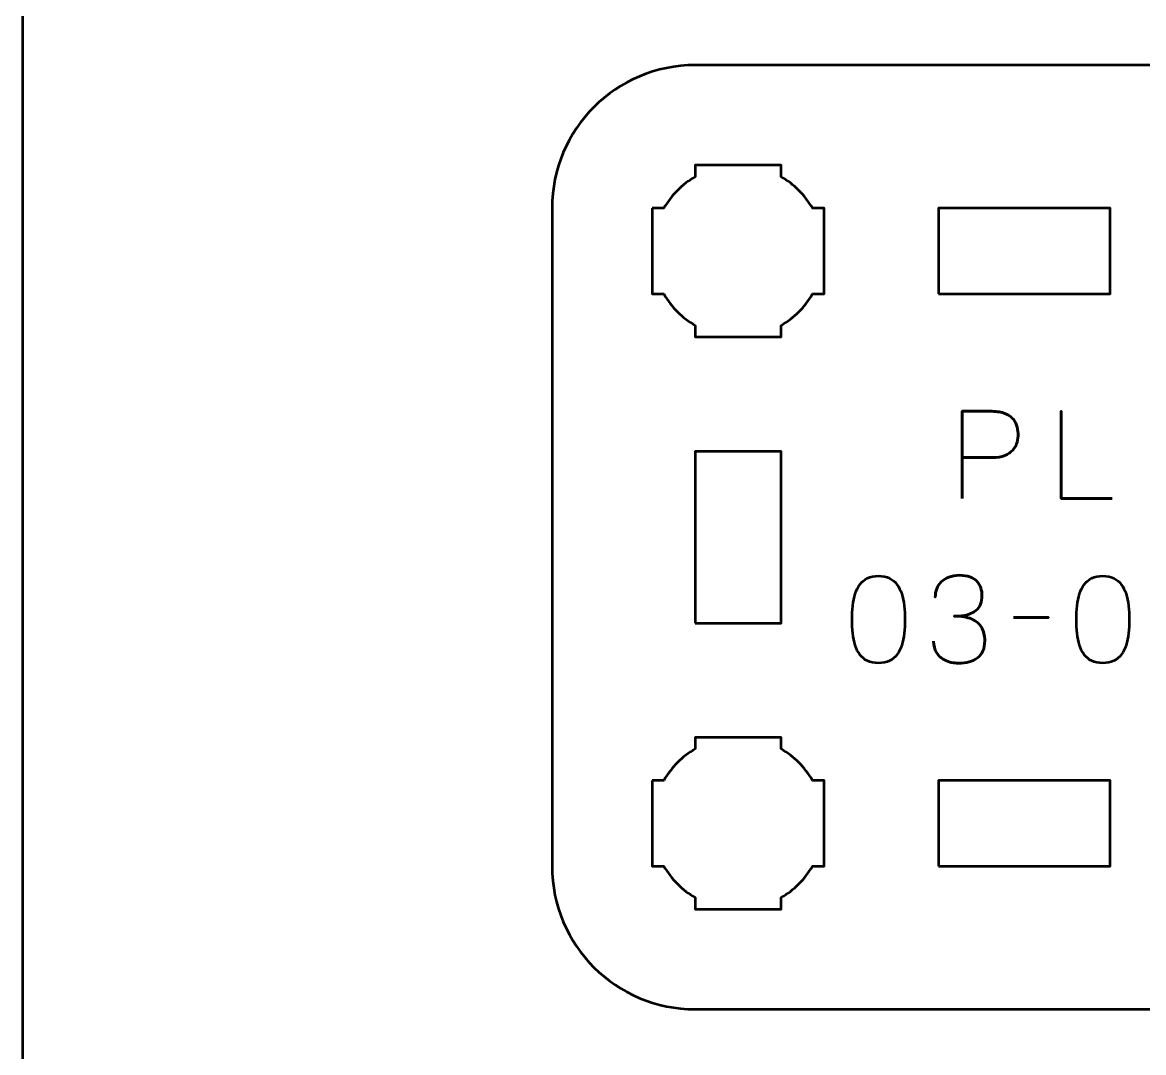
# Model space of a CAD drawing. Header units: centimetres. Extents: x -21 to 0, y -29.7 to 0.
# Drawn here: x -21 to -17.084, y -22.051 to -18.451 of the extents above; entities that cross this region are included whole.
import ezdxf

# ---------------------------------------------------------------- set-up
doc = ezdxf.new("R2010")
doc.units = ezdxf.units.CM
doc.header["$MEASUREMENT"] = 0
doc.layers.add('Layer 1', color=7, linetype='Continuous')

msp = doc.modelspace()

# ---------------------------------------------------------------- linework, layer by layer
at = {"layer": 'Layer 1', "lineweight": 53}
for points in [[(-17.8, -19.4), (-17.2, -19.4), (-17.2, -19.1), (-17.8, -19.1), (-17.8, -19.4)], [(-18.65, -20.55), (-18.35, -20.55), (-18.35, -19.95), (-18.65, -19.95), (-18.65, -20.55)], [(-17.8, -21.4), (-17.2, -21.4), (-17.2, -21.1), (-17.8, -21.1), (-17.8, -21.4)]]:
    msp.add_lwpolyline(points, close=True, dxfattribs=at)
at = {"layer": 'Layer 1', "color": 1, "lineweight": 53}
msp.add_open_spline([(-21.00003, -29.19995), (-21.00003, -29.19995), (-21.00003, -5.89992), (-21.00003, -5.89992), (-21.00003, -5.89992), (-21.00003, -5.81709), (-20.93286, -5.74992), (-20.85003, -5.74992), (-20.85003, -5.74992), (-20.7672, -5.74992), (-20.70003, -5.68275), (-20.70003, -5.59992), (-20.70003, -5.59992), (-20.70003, -5.51709), (-20.7672, -5.44992), (-20.85003, -5.44992), (-20.85003, -5.44992), (-20.93286, -5.44992), (-21.00003, -5.38275), (-21.00003, -5.29992), (-21.00003, -5.29992), (-21.00003, -5.21709), (-20.93286, -5.14992), (-20.85003, -5.14992), (-20.85003, -5.14992), (-20.7672, -5.14992), (-20.70003, -5.08275), (-20.70003, -4.99992), (-20.70003, -4.99992), (-20.70003, -4.91709), (-20.7672, -4.84992), (-20.85003, -4.84992), (-20.85003, -4.84992), (-20.93286, -4.84992), (-21.00003, -4.78275), (-21.00003, -4.69992), (-21.00003, -4.69992), (-21.00003, -4.61709), (-20.93286, -4.54992), (-20.85003, -4.54992), (-20.85003, -4.54992), (-20.7672, -4.54992), (-20.70003, -4.48275), (-20.70003, -4.39992), (-20.70003, -4.39992), (-20.70003, -4.31709), (-20.7672, -4.24992), (-20.85003, -4.24992), (-20.85003, -4.24992), (-20.93286, -4.24992), (-21.00003, -4.18275), (-21.00003, -4.09992), (-21.00003, -4.09992), (-21.00003, -4.01709), (-20.93286, -3.94992), (-20.85003, -3.94992), (-20.85003, -3.94992), (-20.7672, -3.94992), (-20.70003, -3.88275), (-20.70003, -3.79992), (-20.70003, -3.79992), (-20.70003, -3.71709), (-20.7672, -3.64992), (-20.85003, -3.64992), (-20.85003, -3.64992), (-20.93286, -3.64992), (-21.00003, -3.58275), (-21.00003, -3.49992), (-21.00003, -3.49992), (-21.00003, -3.41709), (-20.93286, -3.34992), (-20.85003, -3.34992), (-20.85003, -3.34992), (-20.7672, -3.34992), (-20.70003, -3.28275), (-20.70003, -3.19992), (-20.70003, -3.19992), (-20.70003, -3.11709), (-20.7672, -3.04992), (-20.85003, -3.04992), (-20.85003, -3.04992), (-20.93286, -3.04992), (-21.00003, -2.98275), (-21.00003, -2.89992), (-21.00003, -2.89992), (-21.00003, -2.81709), (-20.93286, -2.74992), (-20.85003, -2.74992), (-20.85003, -2.74992), (-20.7672, -2.74992), (-20.70003, -2.68275), (-20.70003, -2.59992), (-20.70003, -2.59992), (-20.70003, -2.51709), (-20.7672, -2.44992), (-20.85003, -2.44992), (-20.85003, -2.44992), (-20.93286, -2.44992), (-21.00003, -2.38275), (-21.00003, -2.29992), (-21.00003, -2.29992), (-21.00003, -2.21709), (-20.93286, -2.14992), (-20.85003, -2.14992), (-20.85003, -2.14992), (-20.7672, -2.14992), (-20.70003, -2.08275), (-20.70003, -1.99992), (-20.70003, -1.99992), (-20.70003, -1.91709), (-20.7672, -1.84992), (-20.85003, -1.84992), (-20.85003, -1.84992), (-20.93286, -1.84992), (-21.00003, -1.78275), (-21.00003, -1.69992), (-21.00003, -1.69992), (-21.00003, -1.61709), (-20.93286, -1.54992), (-20.85003, -1.54992), (-20.85003, -1.54992), (-20.7672, -1.54992), (-20.70003, -1.48275), (-20.70003, -1.39992), (-20.70003, -1.39992), (-20.70003, -1.31709), (-20.7672, -1.24992), (-20.85003, -1.24992), (-20.85003, -1.24992), (-20.93286, -1.24992), (-21.00003, -1.18275), (-21.00003, -1.09992), (-21.00003, -1.09992), (-21.00003, -1.09992), (-21.00003, -0.49992), (-21.00003, -0.49992), (-21.00003, -0.49992), (-21.00003, -0.22295), (-20.77694, 0.00004), (-20.49994, 0.00004), (-20.49994, 0.00004), (-20.49994, 0.00004), (-0.50008, 0.00004), (-0.50008, 0.00004), (-0.50008, 0.00004), (-0.22294, 0.00004), (0.00002, -0.22295), (0.00002, -0.49992), (0.00002, -0.49992), (0.00002, -0.49992), (0.00002, -29.19995), (0.00002, -29.19995), (0.00002, -29.19995), (0.00002, -29.47695), (-0.22294, -29.70004), (-0.50008, -29.70004), (-0.50008, -29.70004), (-0.50008, -29.70004), (-20.49994, -29.70004), (-20.49994, -29.70004), (-20.49994, -29.70004), (-20.77694, -29.70004), (-21.00003, -29.47695), (-21.00003, -29.19995)], degree=3, knots=[0, 0, 0, 0, 0.0243902, 0.0243902, 0.0243902, 0.0243902, 0.0487805, 0.0487805, 0.0487805, 0.0487805, 0.0731707, 0.0731707, 0.0731707, 0.0731707, 0.097561, 0.097561, 0.097561, 0.097561, 0.1219512, 0.1219512, 0.1219512, 0.1219512, 0.1463415, 0.1463415, 0.1463415, 0.1463415, 0.1707317, 0.1707317, 0.1707317, 0.1707317, 0.195122, 0.195122, 0.195122, 0.195122, 0.2195122, 0.2195122, 0.2195122, 0.2195122, 0.2439024, 0.2439024, 0.2439024, 0.2439024, 0.2682927, 0.2682927, 0.2682927, 0.2682927, 0.2926829, 0.2926829, 0.2926829, 0.2926829, 0.3170732, 0.3170732, 0.3170732, 0.3170732, 0.3414634, 0.3414634, 0.3414634, 0.3414634, 0.3658537, 0.3658537, 0.3658537, 0.3658537, 0.3902439, 0.3902439, 0.3902439, 0.3902439, 0.4146341, 0.4146341, 0.4146341, 0.4146341, 0.4390244, 0.4390244, 0.4390244, 0.4390244, 0.4634146, 0.4634146, 0.4634146, 0.4634146, 0.4878049, 0.4878049, 0.4878049, 0.4878049, 0.5121951, 0.5121951, 0.5121951, 0.5121951, 0.5365854, 0.5365854, 0.5365854, 0.5365854, 0.5609756, 0.5609756, 0.5609756, 0.5609756, 0.5853659, 0.5853659, 0.5853659, 0.5853659, 0.6097561, 0.6097561, 0.6097561, 0.6097561, 0.6341463, 0.6341463, 0.6341463, 0.6341463, 0.6585366, 0.6585366, 0.6585366, 0.6585366, 0.6829268, 0.6829268, 0.6829268, 0.6829268, 0.7073171, 0.7073171, 0.7073171, 0.7073171, 0.7317073, 0.7317073, 0.7317073, 0.7317073, 0.7560976, 0.7560976, 0.7560976, 0.7560976, 0.7804878, 0.7804878, 0.7804878, 0.7804878, 0.804878, 0.804878, 0.804878, 0.804878, 0.8292683, 0.8292683, 0.8292683, 0.8292683, 0.8536585, 0.8536585, 0.8536585, 0.8536585, 0.8780488, 0.8780488, 0.8780488, 0.8780488, 0.902439, 0.902439, 0.902439, 0.902439, 0.9268293, 0.9268293, 0.9268293, 0.9268293, 0.9512195, 0.9512195, 0.9512195, 0.9512195, 0.9756098, 0.9756098, 0.9756098, 0.9756098, 1, 1, 1, 1], dxfattribs=at)
at = {"layer": 'Layer 1', "color": 3, "lineweight": 53}
msp.add_open_spline([(-19.15, -21.4), (-19.15, -21.4), (-19.15, -19.1), (-19.15, -19.1), (-19.15, -19.1), (-19.15, -18.82391), (-18.92609, -18.6), (-18.65, -18.6), (-18.65, -18.6), (-18.65, -18.6), (-14.35, -18.6), (-14.35, -18.6), (-14.35, -18.6), (-14.07391, -18.6), (-13.85, -18.82391), (-13.85, -19.1), (-13.85, -19.1), (-13.85, -19.1), (-13.85, -21.4), (-13.85, -21.4), (-13.85, -21.4), (-13.85, -21.67609), (-14.07391, -21.9), (-14.35, -21.9), (-14.35, -21.9), (-14.35, -21.9), (-18.65, -21.9), (-18.65, -21.9), (-18.65, -21.9), (-18.92609, -21.9), (-19.15, -21.67609), (-19.15, -21.4)], degree=3, knots=[0, 0, 0, 0, 0.125, 0.125, 0.125, 0.125, 0.25, 0.25, 0.25, 0.25, 0.375, 0.375, 0.375, 0.375, 0.5, 0.5, 0.5, 0.5, 0.625, 0.625, 0.625, 0.625, 0.75, 0.75, 0.75, 0.75, 0.875, 0.875, 0.875, 0.875, 1, 1, 1, 1], dxfattribs=at)
at = {"layer": 'Layer 1', "lineweight": 53}
for points in [[(-18.8, -19.1), (-18.8, -19.1), (-18.75985, -19.1), (-18.75985, -19.1), (-18.75985, -19.1), (-18.7335, -19.05447), (-18.69553, -19.0165), (-18.65, -18.99015), (-18.65, -18.99015), (-18.65, -18.99015), (-18.65, -18.95), (-18.65, -18.95), (-18.65, -18.95), (-18.65, -18.95), (-18.5, -18.95), (-18.5, -18.95), (-18.5, -18.95), (-18.5, -18.95), (-18.35, -18.95), (-18.35, -18.95), (-18.35, -18.95), (-18.35, -18.95), (-18.35, -18.99015), (-18.35, -18.99015), (-18.35, -18.99015), (-18.30447, -19.0165), (-18.2665, -19.05447), (-18.24015, -19.1), (-18.24015, -19.1), (-18.24015, -19.1), (-18.2, -19.1), (-18.2, -19.1), (-18.2, -19.1), (-18.2, -19.1), (-18.2, -19.25), (-18.2, -19.25), (-18.2, -19.25), (-18.2, -19.25), (-18.2, -19.4), (-18.2, -19.4), (-18.2, -19.4), (-18.2, -19.4), (-18.24015, -19.4), (-18.24015, -19.4), (-18.24015, -19.4), (-18.2665, -19.44553), (-18.30447, -19.4835), (-18.35, -19.50985), (-18.35, -19.50985), (-18.35, -19.50985), (-18.35, -19.55), (-18.35, -19.55), (-18.35, -19.55), (-18.35, -19.55), (-18.5, -19.55), (-18.5, -19.55), (-18.5, -19.55), (-18.5, -19.55), (-18.65, -19.55), (-18.65, -19.55), (-18.65, -19.55), (-18.65, -19.55), (-18.65, -19.50985), (-18.65, -19.50985), (-18.65, -19.50985), (-18.69553, -19.4835), (-18.7335, -19.44553), (-18.75985, -19.4), (-18.75985, -19.4), (-18.75985, -19.4), (-18.8, -19.4), (-18.8, -19.4), (-18.8, -19.4), (-18.8, -19.4), (-18.8, -19.25), (-18.8, -19.25), (-18.8, -19.25), (-18.8, -19.25), (-18.8, -19.1), (-18.8, -19.1)], [(-18.8, -21.1), (-18.8, -21.1), (-18.75985, -21.1), (-18.75985, -21.1), (-18.75985, -21.1), (-18.7335, -21.05447), (-18.69553, -21.0165), (-18.65, -20.99015), (-18.65, -20.99015), (-18.65, -20.99015), (-18.65, -20.95), (-18.65, -20.95), (-18.65, -20.95), (-18.65, -20.95), (-18.5, -20.95), (-18.5, -20.95), (-18.5, -20.95), (-18.5, -20.95), (-18.35, -20.95), (-18.35, -20.95), (-18.35, -20.95), (-18.35, -20.95), (-18.35, -20.99015), (-18.35, -20.99015), (-18.35, -20.99015), (-18.30447, -21.0165), (-18.2665, -21.05447), (-18.24015, -21.1), (-18.24015, -21.1), (-18.24015, -21.1), (-18.2, -21.1), (-18.2, -21.1), (-18.2, -21.1), (-18.2, -21.1), (-18.2, -21.25), (-18.2, -21.25), (-18.2, -21.25), (-18.2, -21.25), (-18.2, -21.4), (-18.2, -21.4), (-18.2, -21.4), (-18.2, -21.4), (-18.24015, -21.4), (-18.24015, -21.4), (-18.24015, -21.4), (-18.2665, -21.44553), (-18.30447, -21.4835), (-18.35, -21.50985), (-18.35, -21.50985), (-18.35, -21.50985), (-18.35, -21.55), (-18.35, -21.55), (-18.35, -21.55), (-18.35, -21.55), (-18.5, -21.55), (-18.5, -21.55), (-18.5, -21.55), (-18.5, -21.55), (-18.65, -21.55), (-18.65, -21.55), (-18.65, -21.55), (-18.65, -21.55), (-18.65, -21.50985), (-18.65, -21.50985), (-18.65, -21.50985), (-18.69553, -21.4835), (-18.7335, -21.44553), (-18.75985, -21.4), (-18.75985, -21.4), (-18.75985, -21.4), (-18.8, -21.4), (-18.8, -21.4), (-18.8, -21.4), (-18.8, -21.4), (-18.8, -21.25), (-18.8, -21.25), (-18.8, -21.25), (-18.8, -21.25), (-18.8, -21.1), (-18.8, -21.1)]]:
    msp.add_open_spline(points, degree=3, knots=[0, 0, 0, 0, 0.05, 0.05, 0.05, 0.05, 0.1, 0.1, 0.1, 0.1, 0.15, 0.15, 0.15, 0.15, 0.2, 0.2, 0.2, 0.2, 0.25, 0.25, 0.25, 0.25, 0.3, 0.3, 0.3, 0.3, 0.35, 0.35, 0.35, 0.35, 0.4, 0.4, 0.4, 0.4, 0.45, 0.45, 0.45, 0.45, 0.5, 0.5, 0.5, 0.5, 0.55, 0.55, 0.55, 0.55, 0.6, 0.6, 0.6, 0.6, 0.65, 0.65, 0.65, 0.65, 0.7, 0.7, 0.7, 0.7, 0.75, 0.75, 0.75, 0.75, 0.8, 0.8, 0.8, 0.8, 0.85, 0.85, 0.85, 0.85, 0.9, 0.9, 0.9, 0.9, 0.95, 0.95, 0.95, 0.95, 1, 1, 1, 1], dxfattribs=at)
at = {"layer": 'Layer 1', "color": 5, "lineweight": 53}
for points, knots in [([(-17.71759, -20.11494), (-17.71759, -20.11494), (-17.71759, -19.80972), (-17.71759, -19.80972), (-17.71759, -19.80972), (-17.71759, -19.80972), (-17.62022, -19.80972), (-17.62022, -19.80972), (-17.62022, -19.80972), (-17.60075, -19.80979), (-17.58474, -19.81198), (-17.57211, -19.81621), (-17.57211, -19.81621), (-17.55955, -19.82037), (-17.54967, -19.82616), (-17.54254, -19.8335), (-17.54254, -19.8335), (-17.53542, -19.84076), (-17.53034, -19.84909), (-17.52723, -19.85847), (-17.52723, -19.85847), (-17.5242, -19.86786), (-17.52244, -19.87766), (-17.52201, -19.88804), (-17.52201, -19.88804), (-17.52152, -19.89841), (-17.52272, -19.90857), (-17.52554, -19.91844), (-17.52554, -19.91844), (-17.52843, -19.92832), (-17.5333, -19.93728), (-17.54029, -19.94533), (-17.54029, -19.94533), (-17.5472, -19.95337), (-17.55658, -19.95979), (-17.56837, -19.96452), (-17.56837, -19.96452), (-17.58015, -19.96931), (-17.59475, -19.97171), (-17.61218, -19.97185), (-17.61218, -19.97185), (-17.61218, -19.97185), (-17.71759, -19.97185), (-17.71759, -19.97185), (-17.71759, -19.97185), (-17.71759, -19.97185), (-17.61218, -19.97185), (-17.61218, -19.97185), (-17.61218, -19.97185), (-17.59511, -19.97171), (-17.58064, -19.96931), (-17.56893, -19.96452), (-17.56893, -19.96452), (-17.55715, -19.95979), (-17.54776, -19.95337), (-17.54071, -19.94533), (-17.54071, -19.94533), (-17.53372, -19.93728), (-17.52871, -19.92832), (-17.52575, -19.91844), (-17.52575, -19.91844), (-17.52279, -19.90857), (-17.52152, -19.89841), (-17.52201, -19.88804), (-17.52201, -19.88804), (-17.52244, -19.87766), (-17.5242, -19.86786), (-17.52737, -19.85847), (-17.52737, -19.85847), (-17.53048, -19.84909), (-17.5357, -19.84076), (-17.54283, -19.8335), (-17.54283, -19.8335), (-17.55002, -19.82616), (-17.5599, -19.82037), (-17.57246, -19.81621), (-17.57246, -19.81621), (-17.58509, -19.81198), (-17.60096, -19.80979), (-17.62022, -19.80972), (-17.62022, -19.80972), (-17.62022, -19.80972), (-17.71759, -19.80972), (-17.71759, -19.80972), (-17.71759, -19.80972), (-17.71759, -19.80972), (-17.71759, -20.11494), (-17.71759, -20.11494)], [0, 0, 0, 0, 0.0454545, 0.0454545, 0.0454545, 0.0454545, 0.0909091, 0.0909091, 0.0909091, 0.0909091, 0.1363636, 0.1363636, 0.1363636, 0.1363636, 0.1818182, 0.1818182, 0.1818182, 0.1818182, 0.2272727, 0.2272727, 0.2272727, 0.2272727, 0.2727273, 0.2727273, 0.2727273, 0.2727273, 0.3181818, 0.3181818, 0.3181818, 0.3181818, 0.3636364, 0.3636364, 0.3636364, 0.3636364, 0.4090909, 0.4090909, 0.4090909, 0.4090909, 0.4545455, 0.4545455, 0.4545455, 0.4545455, 0.5, 0.5, 0.5, 0.5, 0.5454545, 0.5454545, 0.5454545, 0.5454545, 0.5909091, 0.5909091, 0.5909091, 0.5909091, 0.6363636, 0.6363636, 0.6363636, 0.6363636, 0.6818182, 0.6818182, 0.6818182, 0.6818182, 0.7272727, 0.7272727, 0.7272727, 0.7272727, 0.7727273, 0.7727273, 0.7727273, 0.7727273, 0.8181818, 0.8181818, 0.8181818, 0.8181818, 0.8636364, 0.8636364, 0.8636364, 0.8636364, 0.9090909, 0.9090909, 0.9090909, 0.9090909, 0.9545455, 0.9545455, 0.9545455, 0.9545455, 1, 1, 1, 1]), ([(-17.19309, -20.11494), (-17.19309, -20.11494), (-17.37131, -20.11494), (-17.37131, -20.11494), (-17.37131, -20.11494), (-17.37131, -20.11494), (-17.37131, -19.80972), (-17.37131, -19.80972), (-17.37131, -19.80972), (-17.37131, -19.80972), (-17.37131, -20.11494), (-17.37131, -20.11494), (-17.37131, -20.11494), (-17.37131, -20.11494), (-17.19309, -20.11494), (-17.19309, -20.11494)], [0, 0, 0, 0, 0.25, 0.25, 0.25, 0.25, 0.5, 0.5, 0.5, 0.5, 0.75, 0.75, 0.75, 0.75, 1, 1, 1, 1]), ([(-18.0099, -20.69025), (-17.99509, -20.69018), (-17.98232, -20.68757), (-17.97166, -20.68249), (-17.97166, -20.68249), (-17.96108, -20.67741), (-17.95226, -20.67014), (-17.94521, -20.6609), (-17.94521, -20.6609), (-17.93822, -20.65159), (-17.93272, -20.64058), (-17.92863, -20.62788), (-17.92863, -20.62788), (-17.9246, -20.61518), (-17.92171, -20.60128), (-17.92009, -20.58604), (-17.92009, -20.58604), (-17.91839, -20.5708), (-17.91755, -20.55478), (-17.91762, -20.53785), (-17.91762, -20.53785), (-17.91755, -20.52099), (-17.91839, -20.50497), (-17.92009, -20.4898), (-17.92009, -20.4898), (-17.92171, -20.47463), (-17.9246, -20.46066), (-17.92863, -20.44796), (-17.92863, -20.44796), (-17.93272, -20.43533), (-17.93822, -20.42433), (-17.94521, -20.41494), (-17.94521, -20.41494), (-17.95226, -20.40563), (-17.96108, -20.39836), (-17.97166, -20.39328), (-17.97166, -20.39328), (-17.98232, -20.38813), (-17.99509, -20.38552), (-18.0099, -20.38545), (-18.0099, -20.38545), (-18.02472, -20.38552), (-18.03749, -20.38813), (-18.04815, -20.39328), (-18.04815, -20.39328), (-18.05873, -20.39836), (-18.06755, -20.40563), (-18.0746, -20.41494), (-18.0746, -20.41494), (-18.08159, -20.42433), (-18.08709, -20.43533), (-18.09118, -20.44796), (-18.09118, -20.44796), (-18.09521, -20.46066), (-18.0981, -20.47463), (-18.09972, -20.4898), (-18.09972, -20.4898), (-18.10141, -20.50497), (-18.10226, -20.52099), (-18.10219, -20.53785), (-18.10219, -20.53785), (-18.10226, -20.55478), (-18.10141, -20.5708), (-18.09972, -20.58604), (-18.09972, -20.58604), (-18.0981, -20.60128), (-18.09521, -20.61518), (-18.09118, -20.62788), (-18.09118, -20.62788), (-18.08709, -20.64058), (-18.08159, -20.65159), (-18.0746, -20.6609), (-18.0746, -20.6609), (-18.06755, -20.67014), (-18.05873, -20.67741), (-18.04815, -20.68249), (-18.04815, -20.68249), (-18.03749, -20.68757), (-18.02472, -20.69018), (-18.0099, -20.69025)], [0, 0, 0, 0, 0.05, 0.05, 0.05, 0.05, 0.1, 0.1, 0.1, 0.1, 0.15, 0.15, 0.15, 0.15, 0.2, 0.2, 0.2, 0.2, 0.25, 0.25, 0.25, 0.25, 0.3, 0.3, 0.3, 0.3, 0.35, 0.35, 0.35, 0.35, 0.4, 0.4, 0.4, 0.4, 0.45, 0.45, 0.45, 0.45, 0.5, 0.5, 0.5, 0.5, 0.55, 0.55, 0.55, 0.55, 0.6, 0.6, 0.6, 0.6, 0.65, 0.65, 0.65, 0.65, 0.7, 0.7, 0.7, 0.7, 0.75, 0.75, 0.75, 0.75, 0.8, 0.8, 0.8, 0.8, 0.85, 0.85, 0.85, 0.85, 0.9, 0.9, 0.9, 0.9, 0.95, 0.95, 0.95, 0.95, 1, 1, 1, 1]), ([(-18.0099, -20.69025), (-17.99509, -20.69018), (-17.98232, -20.68757), (-17.97166, -20.68249), (-17.97166, -20.68249), (-17.96108, -20.67741), (-17.95226, -20.67014), (-17.94521, -20.6609), (-17.94521, -20.6609), (-17.93822, -20.65159), (-17.93272, -20.64058), (-17.92863, -20.62788), (-17.92863, -20.62788), (-17.9246, -20.61518), (-17.92171, -20.60128), (-17.92009, -20.58604), (-17.92009, -20.58604), (-17.91839, -20.5708), (-17.91755, -20.55478), (-17.91762, -20.53785), (-17.91762, -20.53785), (-17.91755, -20.52099), (-17.91839, -20.50497), (-17.92009, -20.4898), (-17.92009, -20.4898), (-17.92171, -20.47463), (-17.9246, -20.46066), (-17.92863, -20.44796), (-17.92863, -20.44796), (-17.93272, -20.43533), (-17.93822, -20.42433), (-17.94521, -20.41494), (-17.94521, -20.41494), (-17.95226, -20.40563), (-17.96108, -20.39836), (-17.97166, -20.39328), (-17.97166, -20.39328), (-17.98232, -20.38813), (-17.99509, -20.38552), (-18.0099, -20.38545), (-18.0099, -20.38545), (-18.02472, -20.38552), (-18.03749, -20.38813), (-18.04815, -20.39328), (-18.04815, -20.39328), (-18.05873, -20.39836), (-18.06755, -20.40563), (-18.0746, -20.41494), (-18.0746, -20.41494), (-18.08159, -20.42433), (-18.08709, -20.43533), (-18.09118, -20.44796), (-18.09118, -20.44796), (-18.09521, -20.46066), (-18.0981, -20.47463), (-18.09972, -20.4898), (-18.09972, -20.4898), (-18.10141, -20.50497), (-18.10226, -20.52099), (-18.10219, -20.53785), (-18.10219, -20.53785), (-18.10226, -20.55478), (-18.10141, -20.5708), (-18.09972, -20.58604), (-18.09972, -20.58604), (-18.0981, -20.60128), (-18.09521, -20.61518), (-18.09118, -20.62788), (-18.09118, -20.62788), (-18.08709, -20.64058), (-18.08159, -20.65159), (-18.0746, -20.6609), (-18.0746, -20.6609), (-18.06755, -20.67014), (-18.05873, -20.67741), (-18.04815, -20.68249), (-18.04815, -20.68249), (-18.03749, -20.68757), (-18.02472, -20.69018), (-18.0099, -20.69025)], [0, 0, 0, 0, 0.05, 0.05, 0.05, 0.05, 0.1, 0.1, 0.1, 0.1, 0.15, 0.15, 0.15, 0.15, 0.2, 0.2, 0.2, 0.2, 0.25, 0.25, 0.25, 0.25, 0.3, 0.3, 0.3, 0.3, 0.35, 0.35, 0.35, 0.35, 0.4, 0.4, 0.4, 0.4, 0.45, 0.45, 0.45, 0.45, 0.5, 0.5, 0.5, 0.5, 0.55, 0.55, 0.55, 0.55, 0.6, 0.6, 0.6, 0.6, 0.65, 0.65, 0.65, 0.65, 0.7, 0.7, 0.7, 0.7, 0.75, 0.75, 0.75, 0.75, 0.8, 0.8, 0.8, 0.8, 0.85, 0.85, 0.85, 0.85, 0.9, 0.9, 0.9, 0.9, 0.95, 0.95, 0.95, 0.95, 1, 1, 1, 1]), ([(-17.81729, -20.61363), (-17.81722, -20.62887), (-17.81369, -20.64213), (-17.80671, -20.65363), (-17.80671, -20.65363), (-17.79972, -20.66506), (-17.78977, -20.67402), (-17.77679, -20.68044), (-17.77679, -20.68044), (-17.76381, -20.68686), (-17.74822, -20.69011), (-17.73008, -20.69025), (-17.73008, -20.69025), (-17.71647, -20.69025), (-17.70412, -20.68884), (-17.6929, -20.68588), (-17.6929, -20.68588), (-17.68175, -20.68291), (-17.67216, -20.67833), (-17.66404, -20.67205), (-17.66404, -20.67205), (-17.65593, -20.66577), (-17.64972, -20.65765), (-17.64528, -20.64778), (-17.64528, -20.64778), (-17.6409, -20.63783), (-17.63872, -20.6259), (-17.63865, -20.61193), (-17.63865, -20.61193), (-17.63857, -20.59331), (-17.64238, -20.57757), (-17.64993, -20.5648), (-17.64993, -20.5648), (-17.65748, -20.55203), (-17.6692, -20.54244), (-17.68493, -20.53588), (-17.68493, -20.53588), (-17.70066, -20.52931), (-17.72084, -20.526), (-17.74532, -20.526), (-17.74532, -20.526), (-17.72705, -20.52607), (-17.71174, -20.52438), (-17.69925, -20.52092), (-17.69925, -20.52092), (-17.68683, -20.51746), (-17.67689, -20.51259), (-17.66941, -20.50624), (-17.66941, -20.50624), (-17.66193, -20.49996), (-17.6565, -20.49248), (-17.65325, -20.48388), (-17.65325, -20.48388), (-17.64993, -20.47534), (-17.64831, -20.46596), (-17.64838, -20.45573), (-17.64838, -20.45573), (-17.64831, -20.44549), (-17.64972, -20.43604), (-17.65254, -20.42729), (-17.65254, -20.42729), (-17.6553, -20.41854), (-17.65981, -20.41085), (-17.66595, -20.40429), (-17.66595, -20.40429), (-17.67209, -20.39773), (-17.6802, -20.39258), (-17.69015, -20.38891), (-17.69015, -20.38891), (-17.70017, -20.38524), (-17.71238, -20.38341), (-17.7267, -20.38334), (-17.7267, -20.38334), (-17.74095, -20.38341), (-17.75344, -20.38552), (-17.76402, -20.38962), (-17.76402, -20.38962), (-17.77468, -20.39371), (-17.78342, -20.39928), (-17.79048, -20.40641), (-17.79048, -20.40641), (-17.79746, -20.41353), (-17.80269, -20.42165), (-17.80614, -20.43082), (-17.80614, -20.43082), (-17.80967, -20.43999), (-17.81136, -20.44973), (-17.81136, -20.45996), (-17.81136, -20.45996), (-17.81136, -20.44973), (-17.80967, -20.43999), (-17.80614, -20.43082), (-17.80614, -20.43082), (-17.80269, -20.42165), (-17.79746, -20.41353), (-17.79048, -20.40641), (-17.79048, -20.40641), (-17.78342, -20.39928), (-17.77468, -20.39371), (-17.76402, -20.38962), (-17.76402, -20.38962), (-17.75344, -20.38552), (-17.74095, -20.38341), (-17.7267, -20.38334), (-17.7267, -20.38334), (-17.71238, -20.38341), (-17.70017, -20.38524), (-17.69015, -20.38891), (-17.69015, -20.38891), (-17.6802, -20.39258), (-17.67209, -20.39773), (-17.66595, -20.40429), (-17.66595, -20.40429), (-17.65981, -20.41085), (-17.6553, -20.41854), (-17.65254, -20.42729), (-17.65254, -20.42729), (-17.64972, -20.43604), (-17.64831, -20.44549), (-17.64838, -20.45573), (-17.64838, -20.45573), (-17.64831, -20.46596), (-17.64993, -20.47534), (-17.65325, -20.48388), (-17.65325, -20.48388), (-17.6565, -20.49248), (-17.66193, -20.49996), (-17.66941, -20.50624), (-17.66941, -20.50624), (-17.67689, -20.51259), (-17.68683, -20.51746), (-17.69925, -20.52092), (-17.69925, -20.52092), (-17.71174, -20.52438), (-17.72705, -20.52607), (-17.74532, -20.526), (-17.74532, -20.526), (-17.72084, -20.526), (-17.70066, -20.52931), (-17.68493, -20.53588), (-17.68493, -20.53588), (-17.6692, -20.54244), (-17.65748, -20.55203), (-17.64993, -20.5648), (-17.64993, -20.5648), (-17.64238, -20.57757), (-17.63857, -20.59331), (-17.63865, -20.61193), (-17.63865, -20.61193), (-17.63872, -20.6259), (-17.6409, -20.63783), (-17.64528, -20.64778), (-17.64528, -20.64778), (-17.64972, -20.65765), (-17.65593, -20.66577), (-17.66404, -20.67205), (-17.66404, -20.67205), (-17.67216, -20.67833), (-17.68175, -20.68291), (-17.6929, -20.68588), (-17.6929, -20.68588), (-17.70412, -20.68884), (-17.71647, -20.69025), (-17.73008, -20.69025), (-17.73008, -20.69025), (-17.74822, -20.69011), (-17.76381, -20.68686), (-17.77679, -20.68044), (-17.77679, -20.68044), (-17.78977, -20.67402), (-17.79972, -20.66506), (-17.80671, -20.65363), (-17.80671, -20.65363), (-17.81369, -20.64213), (-17.81722, -20.62887), (-17.81729, -20.61363)], [0, 0, 0, 0, 0.0227273, 0.0227273, 0.0227273, 0.0227273, 0.0454545, 0.0454545, 0.0454545, 0.0454545, 0.0681818, 0.0681818, 0.0681818, 0.0681818, 0.0909091, 0.0909091, 0.0909091, 0.0909091, 0.1136364, 0.1136364, 0.1136364, 0.1136364, 0.1363636, 0.1363636, 0.1363636, 0.1363636, 0.1590909, 0.1590909, 0.1590909, 0.1590909, 0.1818182, 0.1818182, 0.1818182, 0.1818182, 0.2045455, 0.2045455, 0.2045455, 0.2045455, 0.2272727, 0.2272727, 0.2272727, 0.2272727, 0.25, 0.25, 0.25, 0.25, 0.2727273, 0.2727273, 0.2727273, 0.2727273, 0.2954545, 0.2954545, 0.2954545, 0.2954545, 0.3181818, 0.3181818, 0.3181818, 0.3181818, 0.3409091, 0.3409091, 0.3409091, 0.3409091, 0.3636364, 0.3636364, 0.3636364, 0.3636364, 0.3863636, 0.3863636, 0.3863636, 0.3863636, 0.4090909, 0.4090909, 0.4090909, 0.4090909, 0.4318182, 0.4318182, 0.4318182, 0.4318182, 0.4545455, 0.4545455, 0.4545455, 0.4545455, 0.4772727, 0.4772727, 0.4772727, 0.4772727, 0.5, 0.5, 0.5, 0.5, 0.5227273, 0.5227273, 0.5227273, 0.5227273, 0.5454545, 0.5454545, 0.5454545, 0.5454545, 0.5681818, 0.5681818, 0.5681818, 0.5681818, 0.5909091, 0.5909091, 0.5909091, 0.5909091, 0.6136364, 0.6136364, 0.6136364, 0.6136364, 0.6363636, 0.6363636, 0.6363636, 0.6363636, 0.6590909, 0.6590909, 0.6590909, 0.6590909, 0.6818182, 0.6818182, 0.6818182, 0.6818182, 0.7045455, 0.7045455, 0.7045455, 0.7045455, 0.7272727, 0.7272727, 0.7272727, 0.7272727, 0.75, 0.75, 0.75, 0.75, 0.7727273, 0.7727273, 0.7727273, 0.7727273, 0.7954545, 0.7954545, 0.7954545, 0.7954545, 0.8181818, 0.8181818, 0.8181818, 0.8181818, 0.8409091, 0.8409091, 0.8409091, 0.8409091, 0.8636364, 0.8636364, 0.8636364, 0.8636364, 0.8863636, 0.8863636, 0.8863636, 0.8863636, 0.9090909, 0.9090909, 0.9090909, 0.9090909, 0.9318182, 0.9318182, 0.9318182, 0.9318182, 0.9545455, 0.9545455, 0.9545455, 0.9545455, 0.9772727, 0.9772727, 0.9772727, 0.9772727, 1, 1, 1, 1]), ([(-17.22632, -20.69025), (-17.21151, -20.69018), (-17.19874, -20.68757), (-17.18808, -20.68249), (-17.18808, -20.68249), (-17.1775, -20.67741), (-17.16868, -20.67014), (-17.16163, -20.6609), (-17.16163, -20.6609), (-17.15464, -20.65159), (-17.14914, -20.64058), (-17.14505, -20.62788), (-17.14505, -20.62788), (-17.14102, -20.61518), (-17.13813, -20.60128), (-17.13651, -20.58604), (-17.13651, -20.58604), (-17.13481, -20.5708), (-17.13397, -20.55478), (-17.13404, -20.53785), (-17.13404, -20.53785), (-17.13397, -20.52099), (-17.13481, -20.50497), (-17.13651, -20.4898), (-17.13651, -20.4898), (-17.13813, -20.47463), (-17.14102, -20.46066), (-17.14505, -20.44796), (-17.14505, -20.44796), (-17.14914, -20.43533), (-17.15464, -20.42433), (-17.16163, -20.41494), (-17.16163, -20.41494), (-17.16868, -20.40563), (-17.1775, -20.39836), (-17.18808, -20.39328), (-17.18808, -20.39328), (-17.19874, -20.38813), (-17.21151, -20.38552), (-17.22632, -20.38545), (-17.22632, -20.38545), (-17.24114, -20.38552), (-17.25391, -20.38813), (-17.26457, -20.39328), (-17.26457, -20.39328), (-17.27515, -20.39836), (-17.28397, -20.40563), (-17.29102, -20.41494), (-17.29102, -20.41494), (-17.29801, -20.42433), (-17.30351, -20.43533), (-17.3076, -20.44796), (-17.3076, -20.44796), (-17.31163, -20.46066), (-17.31452, -20.47463), (-17.31614, -20.4898), (-17.31614, -20.4898), (-17.31783, -20.50497), (-17.31868, -20.52099), (-17.31861, -20.53785), (-17.31861, -20.53785), (-17.31868, -20.55478), (-17.31783, -20.5708), (-17.31614, -20.58604), (-17.31614, -20.58604), (-17.31452, -20.60128), (-17.31163, -20.61518), (-17.3076, -20.62788), (-17.3076, -20.62788), (-17.30351, -20.64058), (-17.29801, -20.65159), (-17.29102, -20.6609), (-17.29102, -20.6609), (-17.28397, -20.67014), (-17.27515, -20.67741), (-17.26457, -20.68249), (-17.26457, -20.68249), (-17.25391, -20.68757), (-17.24114, -20.69018), (-17.22632, -20.69025)], [0, 0, 0, 0, 0.05, 0.05, 0.05, 0.05, 0.1, 0.1, 0.1, 0.1, 0.15, 0.15, 0.15, 0.15, 0.2, 0.2, 0.2, 0.2, 0.25, 0.25, 0.25, 0.25, 0.3, 0.3, 0.3, 0.3, 0.35, 0.35, 0.35, 0.35, 0.4, 0.4, 0.4, 0.4, 0.45, 0.45, 0.45, 0.45, 0.5, 0.5, 0.5, 0.5, 0.55, 0.55, 0.55, 0.55, 0.6, 0.6, 0.6, 0.6, 0.65, 0.65, 0.65, 0.65, 0.7, 0.7, 0.7, 0.7, 0.75, 0.75, 0.75, 0.75, 0.8, 0.8, 0.8, 0.8, 0.85, 0.85, 0.85, 0.85, 0.9, 0.9, 0.9, 0.9, 0.95, 0.95, 0.95, 0.95, 1, 1, 1, 1]), ([(-17.22632, -20.69025), (-17.21151, -20.69018), (-17.19874, -20.68757), (-17.18808, -20.68249), (-17.18808, -20.68249), (-17.1775, -20.67741), (-17.16868, -20.67014), (-17.16163, -20.6609), (-17.16163, -20.6609), (-17.15464, -20.65159), (-17.14914, -20.64058), (-17.14505, -20.62788), (-17.14505, -20.62788), (-17.14102, -20.61518), (-17.13813, -20.60128), (-17.13651, -20.58604), (-17.13651, -20.58604), (-17.13481, -20.5708), (-17.13397, -20.55478), (-17.13404, -20.53785), (-17.13404, -20.53785), (-17.13397, -20.52099), (-17.13481, -20.50497), (-17.13651, -20.4898), (-17.13651, -20.4898), (-17.13813, -20.47463), (-17.14102, -20.46066), (-17.14505, -20.44796), (-17.14505, -20.44796), (-17.14914, -20.43533), (-17.15464, -20.42433), (-17.16163, -20.41494), (-17.16163, -20.41494), (-17.16868, -20.40563), (-17.1775, -20.39836), (-17.18808, -20.39328), (-17.18808, -20.39328), (-17.19874, -20.38813), (-17.21151, -20.38552), (-17.22632, -20.38545), (-17.22632, -20.38545), (-17.24114, -20.38552), (-17.25391, -20.38813), (-17.26457, -20.39328), (-17.26457, -20.39328), (-17.27515, -20.39836), (-17.28397, -20.40563), (-17.29102, -20.41494), (-17.29102, -20.41494), (-17.29801, -20.42433), (-17.30351, -20.43533), (-17.3076, -20.44796), (-17.3076, -20.44796), (-17.31163, -20.46066), (-17.31452, -20.47463), (-17.31614, -20.4898), (-17.31614, -20.4898), (-17.31783, -20.50497), (-17.31868, -20.52099), (-17.31861, -20.53785), (-17.31861, -20.53785), (-17.31868, -20.55478), (-17.31783, -20.5708), (-17.31614, -20.58604), (-17.31614, -20.58604), (-17.31452, -20.60128), (-17.31163, -20.61518), (-17.3076, -20.62788), (-17.3076, -20.62788), (-17.30351, -20.64058), (-17.29801, -20.65159), (-17.29102, -20.6609), (-17.29102, -20.6609), (-17.28397, -20.67014), (-17.27515, -20.67741), (-17.26457, -20.68249), (-17.26457, -20.68249), (-17.25391, -20.68757), (-17.24114, -20.69018), (-17.22632, -20.69025)], [0, 0, 0, 0, 0.05, 0.05, 0.05, 0.05, 0.1, 0.1, 0.1, 0.1, 0.15, 0.15, 0.15, 0.15, 0.2, 0.2, 0.2, 0.2, 0.25, 0.25, 0.25, 0.25, 0.3, 0.3, 0.3, 0.3, 0.35, 0.35, 0.35, 0.35, 0.4, 0.4, 0.4, 0.4, 0.45, 0.45, 0.45, 0.45, 0.5, 0.5, 0.5, 0.5, 0.55, 0.55, 0.55, 0.55, 0.6, 0.6, 0.6, 0.6, 0.65, 0.65, 0.65, 0.65, 0.7, 0.7, 0.7, 0.7, 0.75, 0.75, 0.75, 0.75, 0.8, 0.8, 0.8, 0.8, 0.85, 0.85, 0.85, 0.85, 0.9, 0.9, 0.9, 0.9, 0.95, 0.95, 0.95, 0.95, 1, 1, 1, 1]), ([(-17.53874, -20.53065), (-17.53874, -20.53065), (-17.41555, -20.53065), (-17.41555, -20.53065), (-17.41555, -20.53065), (-17.41555, -20.53065), (-17.53874, -20.53065), (-17.53874, -20.53065)], [0, 0, 0, 0, 0.5, 0.5, 0.5, 0.5, 1, 1, 1, 1])]:
    msp.add_open_spline(points, degree=3, knots=knots, dxfattribs=at)

doc.saveas('drawing.dxf')
